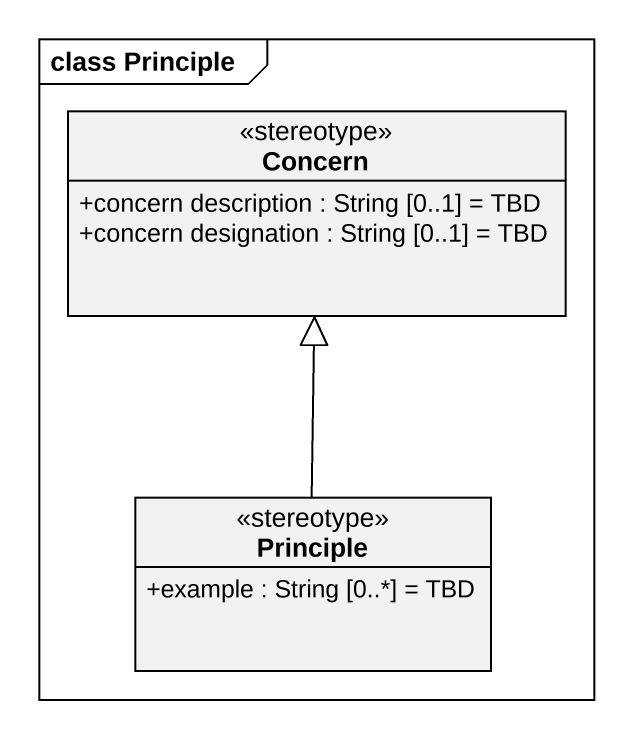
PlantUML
@startuml
mainframe class Principle
hide circle
hide empty members
skinparam classAttributeIconSize 0
class Concern <<stereotype>> {
  +concern description : String [0..1] = TBD
  +concern designation : String [0..1] = TBD
}
class Principle <<stereotype>> {
  +example : String [0..*] = TBD
}
Principle -up-|> Concern
@enduml
